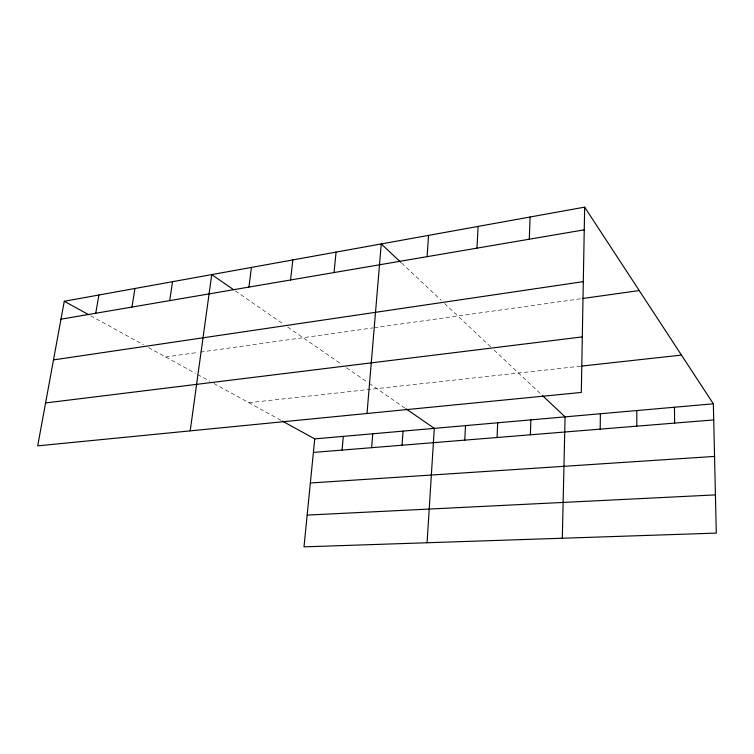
<?xml version="1.0" encoding="UTF-8"?>
<svg xmlns="http://www.w3.org/2000/svg" width="754" height="754" viewBox="0 0 754 754"><rect width="100%" height="100%" fill="white"/><g stroke="black" fill="none" stroke-linecap="round" stroke-linejoin="round"><path stroke-width="0.57" stroke-dasharray="3.77 2.83" d="M165.644 356.972L198.161 352.41M200.479 352.08L372.928 327.905M374.078 327.745L581.796 298.622M248.867 402.702L581.051 366.142M90.631 315.756L143.514 344.814M148.538 347.575L195.427 373.334M197.482 374.465L209.782 381.222M213.882 383.475L281.204 420.468M235.371 290.921L283.824 324.399M287.67 327.057L341.826 364.484M346.538 367.735L368.263 382.74M369.206 383.4L404.917 408.065M401.59 263.052L441.269 300.384M444.596 303.504L490.703 346.887M494.059 350.044L541.683 394.842"/><path stroke-width="1.13" d="M636.81 426.161L636.819 410.544M600.193 429.13L600.382 413.748M584.652 207.143L581.306 392.438L37.7 445.859L64.269 301.27L584.652 207.143L713.35 403.814L716.3 533.106L304.003 546.857L314.729 438.885L282.203 421.015M562.305 538.243L565.085 416.858L542.503 395.614M530.373 434.804L530.873 419.865M529.289 239.207L530.09 217.011M497.065 437.508L497.706 422.787M476.971 248.141L478.121 226.407M464.747 440.129L465.52 425.614M427.084 542.748L434.295 428.366L405.869 408.734M427.103 256.662L428.564 235.371M402.042 445.218L403.06 431.118M371.618 447.688L372.749 433.786M367.01 413.494L381.26 243.928L400.742 262.251M342.08 450.091L343.324 436.368M334.041 272.552L336.058 252.109M290.563 279.979L292.816 259.932M248.952 287.086L251.412 267.416M190.197 430.873L211.733 274.597L233.486 289.621M169.707 300.62L172.543 281.685M131.959 307.067L134.966 288.48M95.749 313.249L98.906 295.002M60.97 319.187L584.246 229.829M53.496 359.894L583.304 281.638M582.955 298.461L639.241 290.563M45.589 402.947L582.305 336.897M582.192 366.02L681.465 355.087M314.729 438.885L713.35 403.814M313.391 452.419L713.718 419.921M310.346 482.994L714.547 456.415M307.161 515.095L715.423 494.888M64.269 301.27L88.604 314.644M674.453 407.235L674.632 423.088"/></g></svg>
